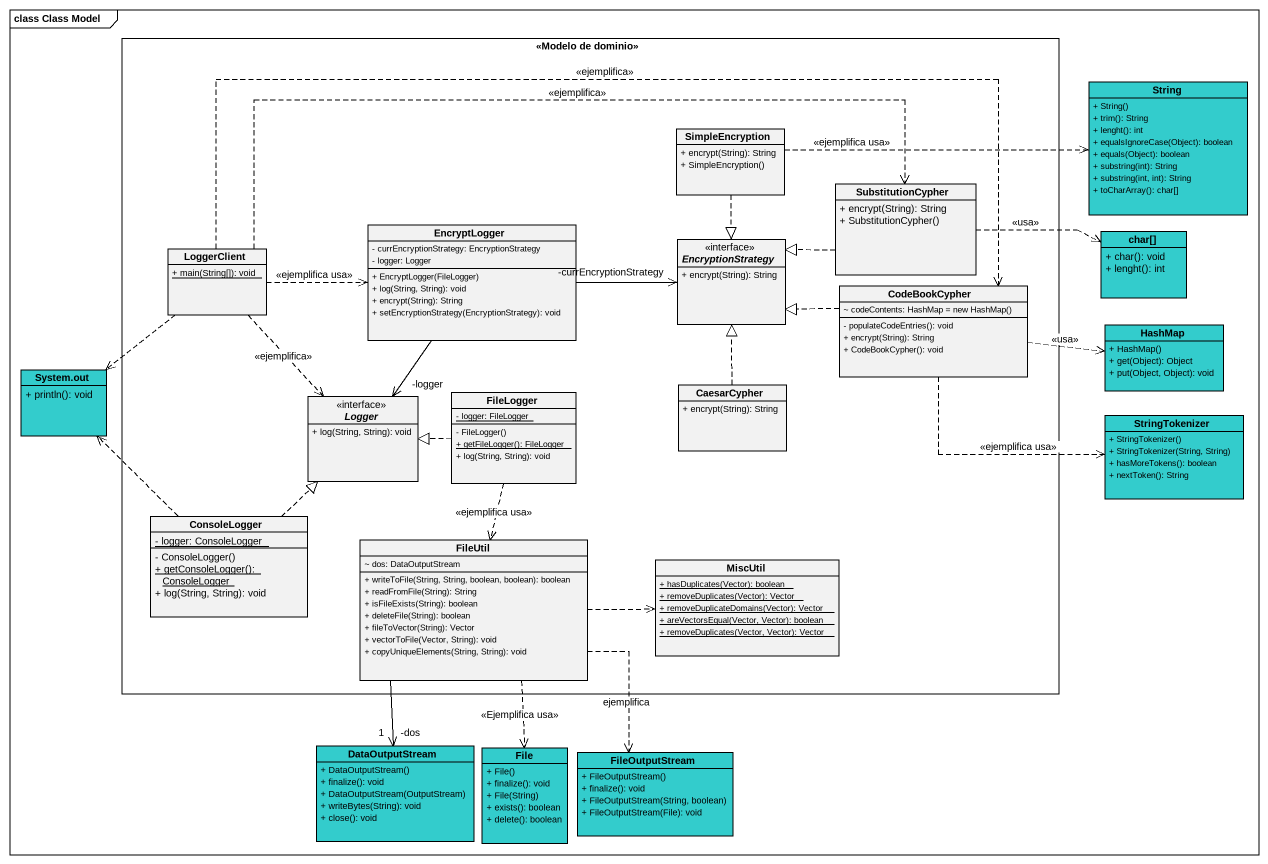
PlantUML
@startuml
mainframe class Class Model
hide circle
hide empty members
skinparam classAttributeIconSize 0
rectangle "<<Modelo de dominio>>" as Modelo_de_dominio {
  class SimpleEncryption {
    + encrypt(String): String
    + SimpleEncryption()
  }
  class EncryptLogger {
    - currEncryptionStrategy: EncryptionStrategy
    - logger: Logger
    + EncryptLogger(FileLogger)
    + log(String, String): void
    + encrypt(String): String
    + setEncryptionStrategy(EncryptionStrategy): void
  }
  class SubstitutionCypher {
    + encrypt(String): String
    + SubstitutionCypher()
  }
  class LoggerClient {
    {static} + main(String[]): void
  }
  interface EncryptionStrategy {
    + encrypt(String): String
  }
  class CodeBookCypher {
    {field} ~ codeContents: HashMap = new HashMap()
    - populateCodeEntries(): void
    + encrypt(String): String
    + CodeBookCypher(): void
  }
  interface Logger {
    + log(String, String): void
  }
  class FileLogger {
    {static} - logger: FileLogger
    - FileLogger()
    {static} + getFileLogger(): FileLogger
    + log(String, String): void
  }
  class CaesarCypher {
    + encrypt(String): String
  }
  class ConsoleLogger {
    {static} - logger: ConsoleLogger
    - ConsoleLogger()
    {static} + getConsoleLogger(): ConsoleLogger
    + log(String, String): void
  }
  class FileUtil {
    ~ dos: DataOutputStream
    + writeToFile(String, String, boolean, boolean): boolean
    + readFromFile(String): String
    + isFileExists(String): boolean
    + deleteFile(String): boolean
    + fileToVector(String): Vector
    + vectorToFile(Vector, String): void
    + copyUniqueElements(String, String): void
  }
  class MiscUtil {
    {static} + hasDuplicates(Vector): boolean
    {static} + removeDuplicates(Vector): Vector
    {static} + removeDuplicateDomains(Vector): Vector
    {static} + areVectorsEqual(Vector, Vector): boolean
    {static} + removeDuplicates(Vector, Vector): Vector
  }
}
class String #33CCCC {
  + String()
  + trim(): String
  + lenght(): int
  + equalsIgnoreCase(Object): boolean
  + equals(Object): boolean
  + substring(int): String
  + substring(int, int): String
  + toCharArray(): char[]
}
class "char[]" as char #33CCCC {
  + char(): void
  + lenght(): int
}
class HashMap #33CCCC {
  + HashMap()
  + get(Object): Object
  + put(Object, Object): void
}
class "System.out" as System_out #33CCCC {
  + println(): void
}
class StringTokenizer #33CCCC {
  + StringTokenizer()
  + StringTokenizer(String, String)
  + hasMoreTokens(): boolean
  + nextToken(): String
}
class DataOutputStream #33CCCC {
  + DataOutputStream()
  + finalize(): void
  + DataOutputStream(OutputStream)
  + writeBytes(String): void
  + close(): void
}
class "File" as File_ #33CCCC {
  + File()
  + finalize(): void
  + File(String)
  + exists(): boolean
  + delete(): boolean
}
class FileOutputStream #33CCCC {
  + FileOutputStream()
  + finalize(): void
  + FileOutputStream(String, boolean)
  + FileOutputStream(File): void
}
SimpleEncryption .right.> String : <<ejemplifica usa>>
SimpleEncryption ..|> EncryptionStrategy
EncryptLogger -right-> "-currEncryptionStrategy" EncryptionStrategy
EncryptLogger --> "-logger" Logger
SubstitutionCypher .left.|> EncryptionStrategy
SubstitutionCypher .right.> char : <<usa>>
LoggerClient .right.> EncryptLogger : <<ejemplifica usa>>
LoggerClient .right.> SubstitutionCypher : <<ejemplifica>>
LoggerClient .right.> CodeBookCypher : <<ejemplifica>>
LoggerClient ..> System_out
LoggerClient ..> Logger : <<ejemplifica>>
CodeBookCypher .left.|> EncryptionStrategy
CodeBookCypher .right.> HashMap : <<usa>>
CodeBookCypher .right.> StringTokenizer : <<ejemplifica usa>>
FileLogger .left.|> Logger
FileLogger ..> FileUtil : <<ejemplifica usa>>
CaesarCypher .up.|> EncryptionStrategy
ConsoleLogger .up.> System_out
ConsoleLogger .up.|> Logger
FileUtil .right.> MiscUtil
FileUtil --> "-dos\n1" DataOutputStream
FileUtil ..> File_ : <<Ejemplifica usa>>
FileUtil ..> FileOutputStream : ejemplifica
@enduml
